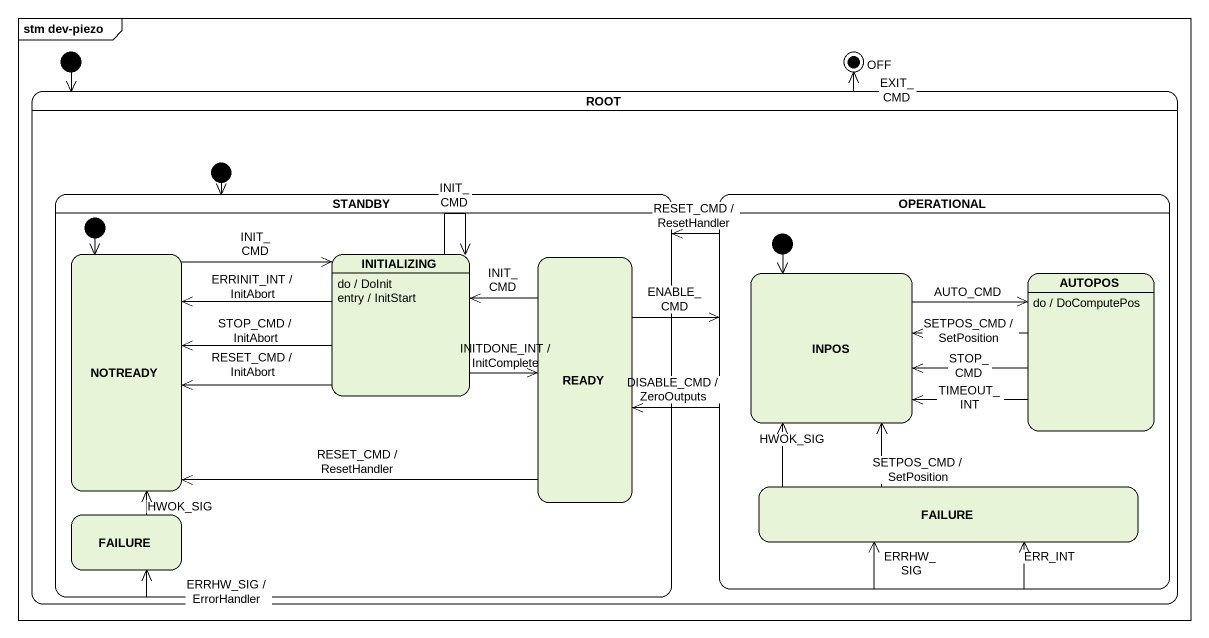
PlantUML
@startuml
mainframe stm dev-piezo
hide empty description
state ROOT {
  state STANDBY {
    state NOTREADY
    state INITIALIZING
    INITIALIZING : do / DoInit
    INITIALIZING : entry / InitStart
    state READY
    state "FAILURE" as FAILURE_2
    [*] --> NOTREADY
  }
  state OPERATIONAL {
    state INPOS
    state AUTOPOS
    AUTOPOS : do / DoComputePos
    state FAILURE
    [*] --> INPOS
  }
  [*] --> STANDBY
}
state OFF <<end>>
[*] -right-> ROOT
ROOT -up-> OFF : EXIT_CMD
STANDBY --> FAILURE_2 : ERRHW_SIG / ErrorHandler
OPERATIONAL -left-> STANDBY : RESET_CMD / ResetHandler
OPERATIONAL -left-> READY : DISABLE_CMD / ZeroOutputs
OPERATIONAL --> FAILURE : ERRHW_SIG
OPERATIONAL --> FAILURE : ERR_INT
NOTREADY -right-> INITIALIZING : INIT_CMD
INITIALIZING -left-> NOTREADY : ERRINIT_INT / InitAbort
INITIALIZING -left-> NOTREADY : STOP_CMD / InitAbort
INITIALIZING -left-> NOTREADY : RESET_CMD / InitAbort
INITIALIZING --> INITIALIZING : INIT_CMD
INITIALIZING -right-> READY : INITDONE_INT / InitComplete
READY -right-> OPERATIONAL : ENABLE_CMD
READY -left-> NOTREADY : RESET_CMD / ResetHandler
READY -left-> INITIALIZING : INIT_CMD
INPOS -right-> AUTOPOS : AUTO_CMD
AUTOPOS -left-> INPOS : SETPOS_CMD / SetPosition
AUTOPOS -left-> INPOS : STOP_CMD
AUTOPOS -left-> INPOS : TIMEOUT_INT
FAILURE -up-> INPOS : HWOK_SIG
FAILURE -up-> INPOS : SETPOS_CMD / SetPosition
FAILURE_2 -up-> NOTREADY : HWOK_SIG
@enduml
